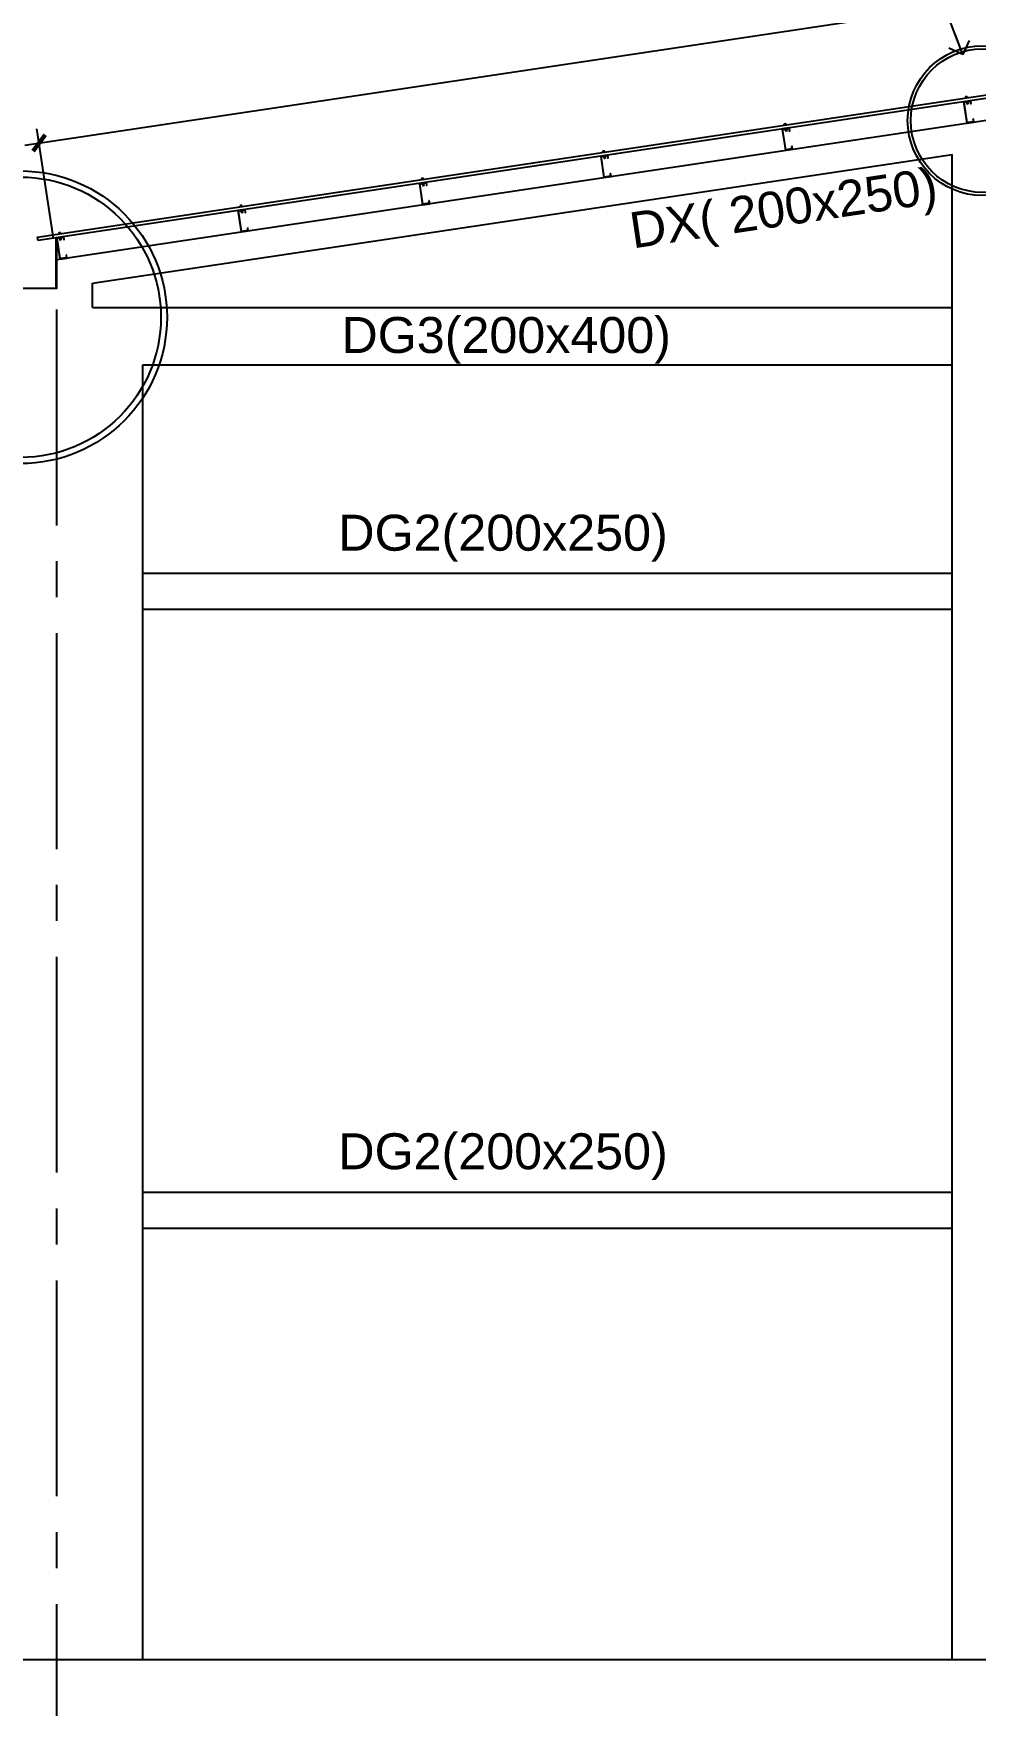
# Model space of a CAD drawing. Header units: inches. Extents: x 651127 to 1529722, y 768575 to 1021311.
# Drawn here: x 1007111 to 1013661, y 843677 to 855301 of the extents above; entities that cross this region are included whole.
import ezdxf
from ezdxf.enums import TextEntityAlignment as Align

# ---------------------------------------------------------------- set-up
doc = ezdxf.new("R2010")
doc.units = ezdxf.units.IN
doc.header["$LTSCALE"] = 1000
doc.header["$MEASUREMENT"] = 0
doc.linetypes.add('CENTER2', pattern=[1.125, 0.75, -0.125, 0.125, -0.125])
doc.linetypes.add('DASHDOTX2', pattern=[2, 1, -0.5, 0, -0.5])
doc.layers.get('DEFPOINTS').update_dxf_attribs({"color": 8, "lineweight": 9})
for name, color, linetype in [('DWGshare.com_10', 7, 'Continuous'), ('DWGshare.com_19', 136, 'Continuous'), ('DWGshare.com_2', 147, 'Continuous'), ('DWGshare.com_27', 9, 'DASHDOTX2'), ('DWGshare.com_3', 7, 'Continuous'), ('DWGshare.com_32', 253, 'Continuous'), ('DWGshare.com_33', 9, 'Continuous'), ('DWGshare.com_34', 1, 'Continuous'), ('DWGshare.com_35', 9, 'Continuous'), ('DWGshare.com_4', 8, 'CENTER2')]:
    doc.layers.add(name, color=color, linetype=linetype)
doc.styles.add('DWGshare.com_14', font='romans.shx', dxfattribs={"width": 0.8})
doc.styles.add('DWGshare.com_4', font='romans.shx', dxfattribs={"width": 0.8})
doc.styles.add('DWGshare.com_6', font='VHELVEN.TTF')
doc.dimstyles.new('DWGshare.com_1', dxfattribs={"dimscale": 100, "dimtxt": 2.5, "dimasz": 1, "dimexe": 1, "dimexo": 1.5, "dimgap": 1, "dimtad": 1, "dimdec": 0, "dimzin": 0, "dimdsep": 46, "dimtxsty": 'DWGshare.com_4', "dimblk": 'DWGshare.com_1', "dimcen": 1.5, "dimdle": 1, "dimclrd": 256, "dimclre": 256, "dimclrt": 7, "dimadec": 0, "dimazin": 0, "dimtfac": 1, "dimtdec": 0, "dimtix": 1, "dimtmove": 2, "dimatfit": 3, "dimfxl": 1, "dimtolj": 1, "dimtzin": 0, "dimarcsym": 0})
doc.dimstyles.new('DWGshare.com_10', dxfattribs={"dimscale": 100, "dimtxt": 2.5, "dimasz": 1.5, "dimexe": 1.5, "dimexo": 1.5, "dimgap": 1, "dimtad": 1, "dimdec": 0, "dimzin": 0, "dimdsep": 46, "dimtxsty": 'DWGshare.com_14', "dimblk": 'DWGshare.com_1', "dimcen": 3, "dimdle": 1.5, "dimclrd": 252, "dimclre": 252, "dimclrt": 7, "dimadec": 0, "dimazin": 0, "dimtfac": 1, "dimtdec": 0, "dimtix": 1, "dimtmove": 2, "dimatfit": 3, "dimldrblk": 'DWGshare.com_13', "dimfxl": 1, "dimtolj": 1, "dimtzin": 0, "dimlwd": -1, "dimlwe": -1, "dimarcsym": 0})

# ---------------------------------------------------------------- blocks, each defined once
blk = doc.blocks.new('DWGshare.com_1')
at = {"color": 0, "linetype": 'ByBlock', "const_width": 0.3}
blk.add_lwpolyline([(-0.5, -0.5), (0.5, 0.5)], dxfattribs=at)
blk = doc.blocks.new('*D1250')
at = {"layer": 'DEFPOINTS', "color": 0, "transparency": 16777216}
for p in [(1039151, 859340), (1039273, 858529), (1007273, 853729)]:
    blk.add_point(p, dxfattribs=at)
at = {"layer": 'DWGshare.com_2', "lineweight": -2, "transparency": 16777216}
for p, q in [((1039250, 858677), (1039136, 859439)), ((1007052, 854525), (1039250, 859355)), ((1007250, 853877), (1007136, 854639))]:
    blk.add_line(p, q, dxfattribs=at)
at = {"layer": 'DWGshare.com_2', "lineweight": -2, "transparency": 16777216, "xscale": 100, "yscale": 100, "zscale": 100}
for p, rotation in [((1039151, 859340), 8.530765609948126), ((1007151, 854540), 188.5307656099481)]:
    blk.add_blockref('DWGshare.com_1', p, dxfattribs=dict(at, rotation=rotation))
at = {"layer": 'DWGshare.com_2', "color": 7, "transparency": 16777216, "insert": (1023117, 857162), "char_height": 250, "attachment_point": 5, "rotation": 8.5308, "style": 'DWGshare.com_4'}
blk.add_mtext('\\A1;32358', dxfattribs=at)
blk = doc.blocks.new('DWGshare.com_13')
at = {"color": 0, "linetype": 'ByBlock', "lineweight": -2}
for p, q in [((0, 0), (-1, 0)), ((-0.5, 0.5), (0, 0)), ((0, 0), (-0.5, -0.5))]:
    blk.add_line(p, q, dxfattribs=at)

msp = doc.modelspace()

# ---------------------------------------------------------------- linework, layer by layer
at = {"layer": 'DWGshare.com_27'}
msp.add_line((1007272.5, 843946.9), (1007272.5, 841056.3), dxfattribs=at)
at = {"layer": 'DWGshare.com_3'}
for p, q in [((1007272.5, 853728.9), (1039272.5, 858528.9)), ((1007522.5, 853564.2), (1013497.5, 854460.4)), ((1013497.5, 843996.9), (1013497.5, 854460.4)), ((1007522.5, 853396.9), (1007522.5, 853564.2)), ((1007522.5, 853396.9), (1013497.5, 853396.9)), ((1007872.5, 852996.9), (1013497.5, 852996.9)), ((1007872.5, 843996.9), (1007872.5, 852996.9)), ((1013497.5, 851546.9), (1007872.5, 851546.9)), ((1013497.5, 851296.9), (1007872.5, 851296.9)), ((1007872.5, 847246.9), (1013497.5, 847246.9)), ((1007872.5, 846996.9), (1013497.5, 846996.9))]:
    msp.add_line(p, q, dxfattribs=at)
at = {"layer": 'DWGshare.com_32', "ltscale": 0.9}
for points in [[(1013642.7, 854704.7), (1013645.3, 854687.9), (1013601.7, 854681.3), (1013580.4, 854823.8), (1013623.9, 854830.3), (1013626.4, 854813.5), (1013629.4, 854813.9), (1013626.4, 854833.7), (1013577, 854826.3), (1013599.2, 854677.9), (1013648.7, 854685.4), (1013645.7, 854705.1)], [(1012381.8, 854515.6), (1012384.4, 854498.7), (1012340.9, 854492.2), (1012319.5, 854634.6), (1012363, 854641.1), (1012365.5, 854624.3), (1012368.5, 854624.8), (1012365.5, 854644.6), (1012316.1, 854637.1), (1012338.3, 854488.8), (1012387.8, 854496.2), (1012384.8, 854516)], [(1011121, 854326.4), (1011123.5, 854309.6), (1011080, 854303.1), (1011058.6, 854445.5), (1011102.1, 854452), (1011104.6, 854435.2), (1011107.6, 854435.6), (1011104.6, 854455.4), (1011055.2, 854448), (1011077.4, 854299.7), (1011126.9, 854307.1), (1011123.9, 854326.9)], [(1009860.1, 854137.3), (1009862.6, 854120.5), (1009819.1, 854113.9), (1009797.7, 854256.4), (1009841.2, 854262.9), (1009843.7, 854246.1), (1009846.7, 854246.5), (1009843.7, 854266.3), (1009794.3, 854258.9), (1009816.5, 854110.5), (1009866, 854117.9), (1009863, 854137.7)], [(1009860.1, 854137.3), (1009862.6, 854120.5), (1009819.1, 854113.9), (1009797.7, 854256.4), (1009841.2, 854262.9), (1009843.7, 854246.1), (1009846.7, 854246.5), (1009843.7, 854266.3), (1009794.3, 854258.9), (1009816.5, 854110.5), (1009866, 854117.9), (1009863, 854137.7)], [(1008599.2, 853948.1), (1008601.7, 853931.3), (1008558.2, 853924.8), (1008536.8, 854067.2), (1008580.3, 854073.7), (1008582.8, 854056.9), (1008585.8, 854057.4), (1008582.8, 854077.2), (1008533.4, 854069.7), (1008555.7, 853921.4), (1008605.1, 853928.8), (1008602.1, 853948.6)], [(1008599.2, 853948.1), (1008601.7, 853931.3), (1008558.2, 853924.8), (1008536.8, 854067.2), (1008580.3, 854073.7), (1008582.8, 854056.9), (1008585.8, 854057.4), (1008582.8, 854077.2), (1008533.4, 854069.7), (1008555.7, 853921.4), (1008605.1, 853928.8), (1008602.1, 853948.6)], [(1007338.3, 853759), (1007340.8, 853742.2), (1007297.3, 853735.7), (1007275.9, 853878.1), (1007319.4, 853884.6), (1007322, 853867.8), (1007324.9, 853868.2), (1007322, 853888), (1007272.5, 853880.6), (1007294.8, 853732.3), (1007344.2, 853739.7), (1007341.2, 853759.5)]]:
    msp.add_lwpolyline(points, close=True, dxfattribs=at)
msp.add_lwpolyline([(1007272.5, 853880.6), (1007272.5, 853528.5), (1006792.5, 853528.5), (1006792.5, 853946.9), (1006795.5, 853946.9), (1006795.5, 853531.5), (1007269.5, 853531.5), (1007269.5, 853880.6), (1007272.5, 853880.6)], dxfattribs=at)
at = {"layer": 'DWGshare.com_33', "color": 1}
msp.add_line((1003533.1, 843996.9), (1072633.8, 843996.9), dxfattribs=at)
at = {"layer": 'DWGshare.com_33', "color": 5}
msp.add_lwpolyline([(1039272.5, 858680.6), (1007143.9, 853861.3), (1007140.2, 853886), (1039272.5, 858705.9)], dxfattribs=at)
at = {"layer": 'DWGshare.com_34', "ltscale": 100}
for centre, radius in [((1013709.4, 854695.4), 520.9), ((1013709.4, 854695.4), 499.1), ((1007022.5, 853328.2), 1017.4), ((1007022.5, 853328.2), 974.7)]:
    msp.add_circle(centre, radius, dxfattribs=at)
at = {"layer": 'DWGshare.com_35'}
for p, q in [((1013591.6, 854854.8), (1013590.9, 854859.4)), ((1013604.8, 854856.8), (1013590.9, 854854.7)), ((1013591, 854853.9), (1013590.9, 854854.7)), ((1013604.9, 854856), (1013591, 854853.9)), ((1013592.5, 854860.4), (1013601.6, 854861.8)), ((1013603.3, 854855.5), (1013592.6, 854853.9)), ((1013592.6, 854854.2), (1013592.6, 854853.9)), ((1013594.2, 854859.9), (1013594.9, 854855.3)), ((1013600.1, 854860.8), (1013600.8, 854856.1)), ((1013603.3, 854855.8), (1013603.3, 854855.5)), ((1013603.4, 854861.3), (1013604.1, 854856.6)), ((1013604.8, 854856.8), (1013604.9, 854856)), ((1013606.7, 854827.2), (1013598, 854824.3)), ((1013598, 854826.3), (1013598.5, 854825.9)), ((1013598, 854824.3), (1013598.6, 854825.1)), ((1013598, 854824.3), (1013598.8, 854823.7)), ((1013607, 854825), (1013598.3, 854822.1)), ((1013598.3, 854822.1), (1013598.9, 854822.9)), ((1013598.3, 854822.1), (1013599.2, 854821.5)), ((1013598.5, 854825.9), (1013598.6, 854825.1)), ((1013604.1, 854827.2), (1013598.6, 854825.1)), ((1013606.1, 854826.4), (1013598.8, 854823.7)), ((1013598.8, 854823.7), (1013598.9, 854822.9)), ((1013606.2, 854825.6), (1013598.9, 854822.9)), ((1013606.4, 854824.2), (1013599.2, 854821.5)), ((1013599.2, 854821.5), (1013600.5, 854812.5)), ((1013600.5, 854812.5), (1013604.8, 854809.3)), ((1013605.5, 854822.2), (1013604.8, 854809.3)), ((1013608, 854813.6), (1013604.8, 854809.3)), ((1013606.8, 854813.4), (1013604.8, 854809.3)), ((1013605.5, 854822.2), (1013606.6, 854823.1)), ((1013607, 854822.7), (1013605.5, 854822.2)), ((1013605.5, 854822.2), (1013606.8, 854813.4)), ((1013605.5, 854822.2), (1013606.7, 854822.2)), ((1013606.7, 854827.2), (1013606.1, 854826.4)), ((1013606.1, 854826.4), (1013606.2, 854825.6)), ((1013607, 854825), (1013606.2, 854825.6)), ((1013606.7, 854827.2), (1013606.3, 854827.5)), ((1013607, 854825), (1013606.4, 854824.2)), ((1013606.4, 854824.2), (1013606.6, 854823.1)), ((1013607, 854822.7), (1013606.6, 854823.1)), ((1013607, 854822.7), (1013606.7, 854822.2)), ((1013606.7, 854822.2), (1013608, 854813.6)), ((1013608, 854813.6), (1013606.8, 854813.4)), ((1012330.7, 854665.6), (1012330, 854670.3)), ((1012343.9, 854667.6), (1012330, 854665.5)), ((1012330.1, 854664.8), (1012330, 854665.5)), ((1012344, 854666.9), (1012330.1, 854664.8)), ((1012331.6, 854671.3), (1012340.7, 854672.6)), ((1012331.7, 854665), (1012331.8, 854664.8)), ((1012342.4, 854666.4), (1012331.8, 854664.8)), ((1012333.3, 854670.8), (1012334, 854666.1)), ((1012345.8, 854638.1), (1012337.1, 854635.1)), ((1012337.1, 854637.1), (1012337.6, 854636.8)), ((1012337.1, 854635.1), (1012337.7, 854636)), ((1012337.1, 854635.1), (1012337.9, 854634.5)), ((1012346.1, 854635.8), (1012337.4, 854632.9)), ((1012337.4, 854632.9), (1012338.1, 854633.7)), ((1012337.4, 854632.9), (1012338.3, 854632.3)), ((1012337.6, 854636.8), (1012337.7, 854636)), ((1012343.2, 854638), (1012337.7, 854636)), ((1012345.2, 854637.2), (1012337.9, 854634.5)), ((1012337.9, 854634.5), (1012338.1, 854633.7)), ((1012345.3, 854636.5), (1012338.1, 854633.7)), ((1012345.5, 854635), (1012338.3, 854632.3)), ((1012338.3, 854632.3), (1012339.6, 854623.3)), ((1012339.2, 854671.7), (1012339.9, 854667)), ((1012339.6, 854623.3), (1012343.9, 854620.2)), ((1012342.4, 854666.6), (1012342.4, 854666.4)), ((1012342.5, 854672.2), (1012343.2, 854667.5)), ((1012343.9, 854667.6), (1012344, 854666.9)), ((1012344.6, 854633.1), (1012343.9, 854620.2)), ((1012347.1, 854624.5), (1012343.9, 854620.2)), ((1012345.9, 854624.3), (1012343.9, 854620.2)), ((1012344.6, 854633.1), (1012345.7, 854634)), ((1012346.1, 854633.6), (1012344.6, 854633.1)), ((1012344.6, 854633.1), (1012345.9, 854624.3)), ((1012344.6, 854633.1), (1012345.8, 854633.1)), ((1012345.8, 854638.1), (1012345.2, 854637.2)), ((1012345.2, 854637.2), (1012345.3, 854636.5)), ((1012346.1, 854635.8), (1012345.3, 854636.5)), ((1012345.8, 854638.1), (1012345.4, 854638.4)), ((1012346.1, 854635.8), (1012345.5, 854635)), ((1012345.5, 854635), (1012345.7, 854634)), ((1012346.1, 854633.6), (1012345.7, 854634)), ((1012346.1, 854633.6), (1012345.8, 854633.1)), ((1012345.8, 854633.1), (1012347.1, 854624.5)), ((1012347.1, 854624.5), (1012345.9, 854624.3)), ((1011069.8, 854476.5), (1011069.1, 854481.2)), ((1011083, 854478.5), (1011069.1, 854476.4)), ((1011069.2, 854475.7), (1011069.1, 854476.4)), ((1011083.1, 854477.7), (1011069.2, 854475.7)), ((1011070.7, 854482.1), (1011079.8, 854483.5)), ((1011070.8, 854475.9), (1011070.9, 854475.6)), ((1011081.5, 854477.2), (1011070.9, 854475.6)), ((1011072.4, 854481.7), (1011073.1, 854477)), ((1011084.9, 854448.9), (1011076.2, 854446)), ((1011076.2, 854448), (1011076.7, 854447.6)), ((1011076.2, 854446), (1011076.8, 854446.8)), ((1011076.2, 854446), (1011077, 854445.4)), ((1011085.2, 854446.7), (1011076.6, 854443.8)), ((1011076.6, 854443.8), (1011077.2, 854444.6)), ((1011076.6, 854443.8), (1011077.4, 854443.2)), ((1011076.7, 854447.6), (1011076.8, 854446.8)), ((1011082.3, 854448.9), (1011076.8, 854446.8)), ((1011084.3, 854448.1), (1011077, 854445.4)), ((1011077, 854445.4), (1011077.2, 854444.6)), ((1011084.4, 854447.3), (1011077.2, 854444.6)), ((1011084.6, 854445.9), (1011077.4, 854443.2)), ((1011077.4, 854443.2), (1011078.7, 854434.2)), ((1011078.3, 854482.6), (1011079, 854477.9)), ((1011078.7, 854434.2), (1011083, 854431)), ((1011081.5, 854477.5), (1011081.5, 854477.2)), ((1011081.6, 854483), (1011082.3, 854478.4)), ((1011083, 854478.5), (1011083.1, 854477.7)), ((1011083.7, 854443.9), (1011083, 854431)), ((1011086.2, 854435.3), (1011083, 854431)), ((1011085, 854435.1), (1011083, 854431)), ((1011083.7, 854443.9), (1011084.8, 854444.8)), ((1011085.3, 854444.5), (1011083.7, 854443.9)), ((1011083.7, 854443.9), (1011084.9, 854444)), ((1011083.7, 854443.9), (1011085, 854435.1)), ((1011084.9, 854448.9), (1011084.3, 854448.1)), ((1011084.3, 854448.1), (1011084.4, 854447.3)), ((1011085.2, 854446.7), (1011084.4, 854447.3)), ((1011084.9, 854448.9), (1011084.5, 854449.2)), ((1011085.2, 854446.7), (1011084.6, 854445.9)), ((1011084.6, 854445.9), (1011084.8, 854444.8)), ((1011085.3, 854444.5), (1011084.8, 854444.8)), ((1011085.3, 854444.5), (1011084.9, 854444)), ((1011084.9, 854444), (1011086.2, 854435.3)), ((1011086.2, 854435.3), (1011085, 854435.1)), ((1009808.2, 854292), (1009808.9, 854287.4)), ((1009808.2, 854287.3), (1009822.1, 854289.4)), ((1009808.2, 854287.3), (1009808.3, 854286.5)), ((1009808.3, 854286.5), (1009822.2, 854288.6)), ((1009818.9, 854294.4), (1009809.8, 854293)), ((1009809.9, 854286.8), (1009810, 854286.5)), ((1009810, 854286.5), (1009820.7, 854288.1)), ((1009811.5, 854292.5), (1009812.2, 854287.9)), ((1009815.1, 854258.5), (1009815.4, 854258.9)), ((1009815.1, 854258.5), (1009824.2, 854258.2)), ((1009815.1, 854258.5), (1009815.9, 854257.9)), ((1009815.4, 854256.2), (1009816, 854257.1)), ((1009815.4, 854256.2), (1009824.6, 854256)), ((1009815.4, 854256.2), (1009816.2, 854255.6)), ((1009815.9, 854257.9), (1009823.6, 854257.4)), ((1009815.9, 854257.9), (1009816, 854257.1)), ((1009816, 854257.1), (1009823.7, 854256.6)), ((1009816, 854254.1), (1009816.4, 854254.6)), ((1009816, 854254.1), (1009817.7, 854254)), ((1009816, 854254.1), (1009816.5, 854253.7)), ((1009816.2, 854255.6), (1009824, 854255.2)), ((1009816.2, 854255.6), (1009816.4, 854254.6)), ((1009817.7, 854254), (1009816.4, 854254.6)), ((1009817.7, 854254), (1009816.5, 854253.7)), ((1009816.5, 854253.7), (1009817.8, 854245.1)), ((1009817.4, 854293.4), (1009818.1, 854288.7)), ((1009817.5, 854259.2), (1009823.4, 854258.8)), ((1009817.7, 854254), (1009822.1, 854241.9)), ((1009817.7, 854254), (1009819, 854245.2)), ((1009820.6, 854288.4), (1009820.7, 854288.1)), ((1009821.4, 854289.2), (1009820.7, 854293.9)), ((1009822.2, 854288.6), (1009822.1, 854289.4)), ((1009823.6, 854260.1), (1009823.3, 854259.6)), ((1009823.3, 854259.6), (1009823.4, 854258.8)), ((1009824.2, 854258.2), (1009823.4, 854258.8)), ((1009824.2, 854258.2), (1009823.6, 854257.4)), ((1009823.6, 854257.4), (1009823.7, 854256.6)), ((1009824.6, 854256), (1009823.7, 854256.6)), ((1009824.6, 854256), (1009824, 854255.2)), ((1009824, 854255.2), (1009825.3, 854246.2)), ((1009817.8, 854245.1), (1009819, 854245.2)), ((1009817.8, 854245.1), (1009822.1, 854241.9)), ((1009819, 854245.2), (1009822.1, 854241.9)), ((1009825.3, 854246.2), (1009822.1, 854241.9)), ((1008547.3, 854102.9), (1008548, 854098.2)), ((1008547.3, 854098.1), (1008561.2, 854100.2)), ((1008547.3, 854098.1), (1008547.4, 854097.4)), ((1008547.4, 854097.4), (1008561.3, 854099.5)), ((1008558, 854105.2), (1008548.9, 854103.9)), ((1008549, 854097.6), (1008549.1, 854097.4)), ((1008549.1, 854097.4), (1008559.8, 854099)), ((1008550.6, 854103.4), (1008551.3, 854098.7)), ((1008554.2, 854069.3), (1008554.5, 854069.7)), ((1008554.2, 854069.3), (1008563.3, 854069.1)), ((1008554.2, 854069.3), (1008555, 854068.7)), ((1008554.5, 854067.1), (1008555.1, 854067.9)), ((1008554.5, 854067.1), (1008563.7, 854066.9)), ((1008554.5, 854067.1), (1008555.3, 854066.5)), ((1008555, 854068.7), (1008562.7, 854068.3)), ((1008555, 854068.7), (1008555.1, 854067.9)), ((1008555.1, 854067.9), (1008562.8, 854067.5)), ((1008555.1, 854065), (1008555.5, 854065.4)), ((1008555.1, 854065), (1008556.8, 854064.9)), ((1008555.1, 854065), (1008555.6, 854064.6)), ((1008555.3, 854066.5), (1008563.1, 854066)), ((1008555.3, 854066.5), (1008555.5, 854065.4)), ((1008556.8, 854064.9), (1008555.5, 854065.4)), ((1008556.8, 854064.9), (1008555.6, 854064.6)), ((1008555.6, 854064.6), (1008556.9, 854055.9)), ((1008556.5, 854104.3), (1008557.2, 854099.6)), ((1008556.6, 854070), (1008562.5, 854069.7)), ((1008556.8, 854064.9), (1008561.2, 854052.8)), ((1008556.8, 854064.9), (1008558.1, 854056.1)), ((1008556.9, 854055.9), (1008558.1, 854056.1)), ((1008556.9, 854055.9), (1008561.2, 854052.8)), ((1008558.1, 854056.1), (1008561.2, 854052.8)), ((1008559.7, 854099.2), (1008559.8, 854099)), ((1008560.5, 854100.1), (1008559.8, 854104.8)), ((1008561.3, 854099.5), (1008561.2, 854100.2)), ((1008564.4, 854057.1), (1008561.2, 854052.8)), ((1008562.7, 854071), (1008562.4, 854070.5)), ((1008562.4, 854070.5), (1008562.5, 854069.7)), ((1008563.3, 854069.1), (1008562.5, 854069.7)), ((1008563.3, 854069.1), (1008562.7, 854068.3)), ((1008562.7, 854068.3), (1008562.8, 854067.5)), ((1008563.7, 854066.9), (1008562.8, 854067.5)), ((1008563.7, 854066.9), (1008563.1, 854066)), ((1008563.1, 854066), (1008564.4, 854057.1)), ((1007287.1, 853909.1), (1007286.4, 853913.8)), ((1007300.3, 853911.1), (1007286.4, 853909)), ((1007286.5, 853908.3), (1007286.4, 853909)), ((1007300.5, 853910.3), (1007286.5, 853908.3)), ((1007288, 853914.7), (1007297.1, 853916.1)), ((1007288.1, 853908.5), (1007288.2, 853908.2)), ((1007298.9, 853909.8), (1007288.2, 853908.2)), ((1007289.7, 853914.3), (1007290.4, 853909.6)), ((1007295.6, 853915.1), (1007296.3, 853910.5)), ((1007298.8, 853910.1), (1007298.9, 853909.8)), ((1007298.9, 853915.6), (1007299.6, 853911)), ((1007300.3, 853911.1), (1007300.5, 853910.3)), ((1007302.2, 853881.5), (1007293.5, 853878.6)), ((1007293.5, 853880.6), (1007294, 853880.2)), ((1007293.5, 853878.6), (1007294.1, 853879.4)), ((1007293.5, 853878.6), (1007294.4, 853878)), ((1007302.5, 853879.3), (1007293.9, 853876.4)), ((1007293.9, 853876.4), (1007294.5, 853877.2)), ((1007293.9, 853876.4), (1007294.7, 853875.8)), ((1007294, 853880.2), (1007294.1, 853879.4)), ((1007299.7, 853881.5), (1007294.1, 853879.4)), ((1007301.6, 853880.7), (1007294.4, 853878)), ((1007294.4, 853878), (1007294.5, 853877.2)), ((1007301.7, 853879.9), (1007294.5, 853877.2)), ((1007301.9, 853878.5), (1007294.7, 853875.8)), ((1007294.7, 853875.8), (1007296, 853866.8)), ((1007296, 853866.8), (1007300.3, 853863.6)), ((1007301, 853876.5), (1007300.3, 853863.6)), ((1007303.5, 853867.9), (1007300.3, 853863.6)), ((1007302.3, 853867.7), (1007300.3, 853863.6)), ((1007301, 853876.5), (1007302.1, 853877.4)), ((1007302.6, 853877.1), (1007301, 853876.5)), ((1007301, 853876.5), (1007302.2, 853876.6)), ((1007301, 853876.5), (1007302.3, 853867.7)), ((1007302.2, 853881.5), (1007301.6, 853880.7)), ((1007301.6, 853880.7), (1007301.7, 853879.9)), ((1007302.5, 853879.3), (1007301.7, 853879.9)), ((1007302.2, 853881.5), (1007301.8, 853881.8)), ((1007302.5, 853879.3), (1007301.9, 853878.5)), ((1007301.9, 853878.5), (1007302.1, 853877.4)), ((1007302.6, 853877.1), (1007302.1, 853877.4)), ((1007302.6, 853877.1), (1007302.2, 853876.6)), ((1007302.2, 853876.6), (1007303.5, 853867.9)), ((1007303.5, 853867.9), (1007302.3, 853867.7))]:
    msp.add_line(p, q, dxfattribs=at)
for centre, radius, start, end in [((1013592.8, 854858.1), 2.34, 53.04127, 144.02026), ((1013594.1, 854860.6), 2.703e-13, 312.87686, 306.74398), ((1013598, 854854.6), 6.58, 71.85233, 125.20921), ((1013602, 854859.4), 2.34, 53.04127, 144.02026), ((1012331.9, 854668.9), 2.34, 53.04127, 144.02026), ((1012333.2, 854671.5), 2.703e-13, 312.87686, 306.74398), ((1012337.1, 854665.4), 6.58, 71.85233, 125.20921), ((1012341.1, 854670.3), 2.34, 53.04127, 144.02026), ((1011071, 854479.8), 2.34, 53.04127, 144.02026), ((1011072.3, 854482.4), 2.703e-13, 312.87686, 306.74398), ((1011076.2, 854476.3), 6.58, 71.85233, 125.20921), ((1011080.2, 854481.2), 2.34, 53.04127, 144.02026), ((1009810.1, 854290.7), 2.34, 53.04127, 144.02026), ((1009815.3, 854287.2), 6.58, 71.85233, 125.20921), ((1009817.3, 854294.1), 2.703e-13, 250.31755, 244.18467), ((1009819.3, 854292), 2.34, 53.04127, 144.02026), ((1008549.2, 854101.5), 2.34, 53.04127, 144.02026), ((1008554.4, 854098), 6.58, 71.85233, 125.20921), ((1008556.4, 854105), 2.703e-13, 250.31755, 244.18467), ((1008558.4, 854102.9), 2.34, 53.04127, 144.02026), ((1007288.3, 853912.4), 2.34, 53.04127, 144.02026), ((1007289.6, 853915), 2.703e-13, 312.87686, 306.74398), ((1007293.5, 853908.9), 6.58, 71.85233, 125.20921), ((1007297.5, 853913.8), 2.34, 53.04127, 144.02026)]:
    msp.add_arc(centre, radius, start, end, dxfattribs=at)
for points in [[(1013605.5, 854822.2), (1013605, 854822.5), (1013603.4, 854823.5), (1013600.3, 854821.6), (1013599.8, 854818.7), (1013599.8, 854817.2), (1013599.9, 854816.6)], [(1012344.6, 854633.1), (1012344.1, 854633.3), (1012342.5, 854634.3), (1012339.4, 854632.5), (1012338.9, 854629.6), (1012339, 854628.1), (1012339, 854627.5)], [(1011083.7, 854443.9), (1011083.2, 854444.2), (1011081.6, 854445.2), (1011078.5, 854443.3), (1011078, 854440.5), (1011078.1, 854439), (1011078.1, 854438.4)], [(1009817.7, 854254), (1009818.1, 854254.4), (1009819.3, 854255.8), (1009822.8, 854255), (1009824.2, 854252.4), (1009824.5, 854250.9), (1009824.7, 854250.3)], [(1008556.8, 854064.9), (1008557.2, 854065.3), (1008558.4, 854066.7), (1008561.9, 854065.9), (1008563.3, 854063.3), (1008563.6, 854061.8), (1008563.8, 854061.2)], [(1007301, 853876.5), (1007300.5, 853876.8), (1007298.9, 853877.8), (1007295.8, 853875.9), (1007295.3, 853873.1), (1007295.4, 853871.6), (1007295.4, 853871)]]:
    msp.add_open_spline(points, degree=3, knots=[0, 0, 0, 0, 1.5231624, 5.4675409, 8.216002, 10.0138921, 10.0138921, 10.0138921, 10.0138921], dxfattribs=at)
at = {"layer": 'DWGshare.com_4', "ltscale": 2}
msp.add_line((1007272.5, 853381.8), (1007272.5, 840532.9), dxfattribs=at)

# ---------------------------------------------------------------- texts
at = {"layer": 'DWGshare.com_10', "style": 'DWGshare.com_6'}
msp.add_text('DX( 200x250)', height=250, rotation=8.53077, dxfattribs=at).set_placement((1012329.5, 854058.8), align=Align.MIDDLE)
for s, p in [('DG3(200x400)', (1010397.7, 853174)), ('DG2(200x250)', (1010375.8, 851799.5)), ('DG2(200x250)', (1010375.8, 847499.5))]:
    msp.add_text(s, height=250, dxfattribs=at).set_placement(p, align=Align.MIDDLE)

# ---------------------------------------------------------------- dimensions: what is measured, and where the dimension line sits
at = {"layer": 'DWGshare.com_2'}
dim = msp.add_aligned_dim(p1=(1007272.5, 853728.9), p2=(1039272.5, 858528.9), distance=820.1, dimstyle='DWGshare.com_1', dxfattribs=at)
dim.commit()
dim.dimension.update_dxf_attribs({"geometry": '*D1250', "text_midpoint": (1023117.5, 857162.4)})

# ---------------------------------------------------------------- leaders
at = {"layer": 'DWGshare.com_19'}
msp.add_leader([(1013572.6, 855155.4), (1013074.6, 856451.5), (1010379.3, 856451.5)], dimstyle='DWGshare.com_10', override={"dimgap": 1, "dimtad": 0}, dxfattribs=at)

doc.saveas('drawing.dxf')
